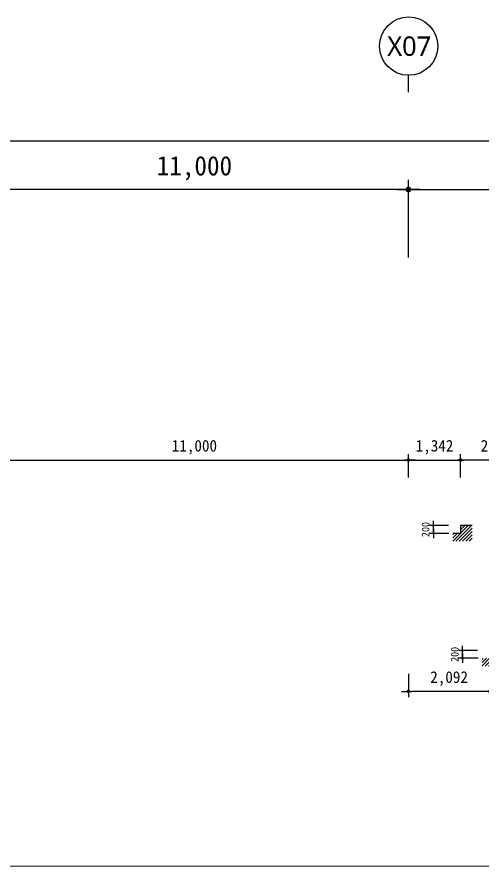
# Model space of a CAD drawing. Header units: inches. Extents: x 3675 to 732988, y -33059 to 70575.
# Drawn here: x 336303 to 348255, y 46988 to 68825 of the extents above; entities that cross this region are included whole.
import ezdxf
from ezdxf.enums import TextEntityAlignment as Align

# ---------------------------------------------------------------- set-up
doc = ezdxf.new("R2010")
doc.units = ezdxf.units.IN
doc.header["$MEASUREMENT"] = 0
doc.linetypes.add('CEN', pattern=[62, 60, -1, 0, -1])
doc.layers.get('0').update_dxf_attribs({"linetype": 'CONTINUOUS'})
for name, color, linetype, lineweight in [('A-AXIS-BUBL', 7, 'CONTINUOUS', 25), ('A-AXIS-LINE', 1, 'CEN', 15), ('A-DIMS', 7, 'CONTINUOUS', 25), ('A-XXXX-HATC', 8, 'CONTINUOUS', 18), ('A-XXXX-SYMB', 7, 'CONTINUOUS', 25), ('A-XXXX-TXT2', 3, 'CONTINUOUS', 25)]:
    doc.layers.add(name, color=color, linetype=linetype, lineweight=lineweight)
doc.styles.add('HY울릉도L', font='H2GTRE.TTF')
doc.styles.add('돋움체', font='')
doc.styles.add('맑은고딕', font='malgun.ttf')
doc.styles.get('돋움체').set_extended_font_data('DotumChe')
doc.dimstyles.new('CDIM', dxfattribs={"dimtxt": 2, "dimasz": 0.6, "dimexe": 1, "dimexo": 1, "dimgap": 1, "dimtad": 1, "dimdec": 0, "dimrnd": 0.5, "dimzin": 0, "dimdsep": 32, "dimlunit": 6, "dimtxsty": 'HY울릉도L', "dimblk1": '_CIDOT', "dimblk2": '_CIDOT', "dimsah": 1, "dimcen": 4.5, "dimclrd": 2, "dimclre": 2, "dimclrt": 7, "dimadec": 0, "dimazin": 0, "dimtfac": 1, "dimtdec": 0, "dimtix": 1, "dimtmove": 2, "dimatfit": 1, "dimldrblk": '_CIDOT', "dimfxl": 1, "dimtolj": 1, "dimtzin": 0, "dimlwd": -1, "dimarcsym": 0})

# ---------------------------------------------------------------- blocks, each defined once
blk = doc.blocks.new('_CIDOT')
at = {"color": 0, "linetype": 'ByBlock'}
blk.add_line((2, 0), (-1, 0), dxfattribs=at)
at = {"color": 0, "linetype": 'ByBlock', "const_width": 0.5}
blk.add_lwpolyline([(-0.25, 0, 1), (0.25, 0, 1)], format="xyb", close=True, dxfattribs=at)
blk = doc.blocks.new('*D321')
at = {"layer": 'A-DIMS', "lineweight": -2, "transparency": 16777216}
for p, q in [((335363, 62638), (335363, 64638)), ((346363, 62638), (346363, 64638))]:
    blk.add_line(p, q, dxfattribs=at)
at = {"layer": 'A-DIMS', "transparency": 16777216}
blk.add_line((346213, 64388), (335513, 64388), dxfattribs=at)
at = {"layer": 'A-DIMS', "transparency": 16777216, "xscale": 150, "yscale": 150, "zscale": 150, "rotation": 180}
blk.add_blockref('_CIDOT', (335363, 64388), dxfattribs=at)
at = {"layer": 'A-DIMS', "transparency": 16777216, "xscale": 150, "yscale": 150, "zscale": 150}
blk.add_blockref('_CIDOT', (346363, 64388), dxfattribs=at)
at = {"layer": 'A-DIMS', "color": 3, "transparency": 16777216, "insert": (340863, 64935), "char_height": 500, "attachment_point": 5, "style": '돋움체'}
blk.add_mtext('\\A1;11,000', dxfattribs=at)
blk = doc.blocks.new('*D322')
at = {"layer": 'A-DIMS', "lineweight": -2, "transparency": 16777216}
for p, q in [((335363, 62638), (335363, 65888)), ((390363, 62638), (390363, 65888))]:
    blk.add_line(p, q, dxfattribs=at)
at = {"layer": 'A-DIMS', "transparency": 16777216}
blk.add_line((335513, 65638), (390213, 65638), dxfattribs=at)
at = {"layer": 'A-DIMS', "transparency": 16777216, "xscale": 150, "yscale": 150, "zscale": 150, "rotation": 180}
blk.add_blockref('_CIDOT', (335363, 65638), dxfattribs=at)
at = {"layer": 'A-DIMS', "transparency": 16777216, "xscale": 150, "yscale": 150, "zscale": 150}
blk.add_blockref('_CIDOT', (390363, 65638), dxfattribs=at)
at = {"layer": 'A-DIMS', "color": 3, "transparency": 16777216, "insert": (362863, 66185), "char_height": 500, "attachment_point": 5, "style": '돋움체'}
blk.add_mtext('\\A1;55,000', dxfattribs=at)
blk = doc.blocks.new('*D318')
at = {"layer": 'A-DIMS', "lineweight": -2, "transparency": 16777216}
for p, q in [((346363, 62638), (346363, 64638)), ((357363, 62638), (357363, 64638))]:
    blk.add_line(p, q, dxfattribs=at)
at = {"layer": 'A-DIMS', "transparency": 16777216}
blk.add_line((346513, 64388), (357213, 64388), dxfattribs=at)
at = {"layer": 'A-DIMS', "transparency": 16777216, "xscale": 150, "yscale": 150, "zscale": 150, "rotation": 180}
blk.add_blockref('_CIDOT', (346363, 64388), dxfattribs=at)
at = {"layer": 'A-DIMS', "transparency": 16777216, "xscale": 150, "yscale": 150, "zscale": 150}
blk.add_blockref('_CIDOT', (357363, 64388), dxfattribs=at)
at = {"layer": 'A-DIMS', "color": 3, "transparency": 16777216, "insert": (351863, 64935), "char_height": 500, "attachment_point": 5, "style": '돋움체'}
blk.add_mtext('\\A1;11,000', dxfattribs=at)
blk = doc.blocks.new('*D353')
at = {"layer": 'A-DIMS', "lineweight": -2, "transparency": 16777216}
for p, q in [((346363, 56980), (346363, 57580)), ((347705, 56980), (347705, 57580))]:
    blk.add_line(p, q, dxfattribs=at)
at = {"layer": 'A-DIMS', "transparency": 16777216}
blk.add_line((346453, 57430), (347615, 57430), dxfattribs=at)
at = {"layer": 'A-DIMS', "transparency": 16777216, "xscale": 90, "yscale": 90, "zscale": 90, "rotation": 180}
blk.add_blockref('_CIDOT', (346363, 57430), dxfattribs=at)
at = {"layer": 'A-DIMS', "transparency": 16777216, "xscale": 90, "yscale": 90, "zscale": 90}
blk.add_blockref('_CIDOT', (347705, 57430), dxfattribs=at)
at = {"layer": 'A-DIMS', "color": 3, "transparency": 16777216, "insert": (347034, 57758), "char_height": 300, "attachment_point": 5, "style": '돋움체'}
blk.add_mtext('\\A1;1,342', dxfattribs=at)
blk = doc.blocks.new('*D348')
at = {"layer": 'A-DIMS', "lineweight": -2, "transparency": 16777216}
for p, q in [((347705, 56980), (347705, 57580)), ((349705, 56980), (349705, 57580))]:
    blk.add_line(p, q, dxfattribs=at)
at = {"layer": 'A-DIMS', "transparency": 16777216}
blk.add_line((349615, 57430), (347795, 57430), dxfattribs=at)
at = {"layer": 'A-DIMS', "transparency": 16777216, "xscale": 90, "yscale": 90, "zscale": 90, "rotation": 180}
blk.add_blockref('_CIDOT', (347705, 57430), dxfattribs=at)
at = {"layer": 'A-DIMS', "transparency": 16777216, "xscale": 90, "yscale": 90, "zscale": 90}
blk.add_blockref('_CIDOT', (349705, 57430), dxfattribs=at)
at = {"layer": 'A-DIMS', "color": 3, "transparency": 16777216, "insert": (348705, 57758), "char_height": 300, "attachment_point": 5, "style": '돋움체'}
blk.add_mtext('\\A1;2,000', dxfattribs=at)
blk = doc.blocks.new('*D360')
at = {"layer": 'A-DIMS', "lineweight": -2, "transparency": 16777216}
for p, q in [((335363, 56980), (335363, 57580)), ((346363, 56980), (346363, 57580))]:
    blk.add_line(p, q, dxfattribs=at)
at = {"layer": 'A-DIMS', "transparency": 16777216}
blk.add_line((335453, 57430), (346273, 57430), dxfattribs=at)
at = {"layer": 'A-DIMS', "transparency": 16777216, "xscale": 90, "yscale": 90, "zscale": 90, "rotation": 180}
blk.add_blockref('_CIDOT', (335363, 57430), dxfattribs=at)
at = {"layer": 'A-DIMS', "transparency": 16777216, "xscale": 90, "yscale": 90, "zscale": 90}
blk.add_blockref('_CIDOT', (346363, 57430), dxfattribs=at)
at = {"layer": 'A-DIMS', "color": 3, "transparency": 16777216, "insert": (340863, 57758), "char_height": 300, "attachment_point": 5, "style": '돋움체'}
blk.add_mtext('\\A1;11,000', dxfattribs=at)
blk = doc.blocks.new('*D622')
at = {"layer": 'A-DIMS', "lineweight": -2, "transparency": 16777216}
for p, q in [((347392, 55743), (346906, 55743)), ((347405, 55543), (346906, 55543))]:
    blk.add_line(p, q, dxfattribs=at)
at = {"layer": 'A-DIMS', "transparency": 16777216}
for p, q in [((347006, 55803), (347006, 55863)), ((347006, 55543), (347006, 55743)), ((347006, 55483), (347006, 55423))]:
    blk.add_line(p, q, dxfattribs=at)
at = {"layer": 'A-DIMS', "transparency": 16777216, "xscale": 60, "yscale": 60, "zscale": 60}
for p, rotation in [((347006, 55743), 270), ((347006, 55543), 90)]:
    blk.add_blockref('_CIDOT', p, dxfattribs=dict(at, rotation=rotation))
at = {"layer": 'A-DIMS', "color": 3, "transparency": 16777216, "insert": (346805, 55643), "char_height": 200, "attachment_point": 5, "rotation": 90, "style": '돋움체'}
blk.add_mtext('\\A1;200', dxfattribs=at)
blk = doc.blocks.new('*D624')
at = {"layer": 'A-DIMS', "transparency": 16777216}
for p, q in [((347756, 52590), (347756, 52650)), ((347756, 52330), (347756, 52530)), ((347756, 52270), (347756, 52210))]:
    blk.add_line(p, q, dxfattribs=at)
at = {"layer": 'A-DIMS', "lineweight": -2, "transparency": 16777216}
for p, q in [((348142, 52530), (347656, 52530)), ((348155, 52330), (347656, 52330))]:
    blk.add_line(p, q, dxfattribs=at)
at = {"layer": 'A-DIMS', "transparency": 16777216, "xscale": 60, "yscale": 60, "zscale": 60}
for p, rotation in [((347756, 52530), 270), ((347756, 52330), 90)]:
    blk.add_blockref('_CIDOT', p, dxfattribs=dict(at, rotation=rotation))
at = {"layer": 'A-DIMS', "color": 3, "transparency": 16777216, "insert": (347555, 52430), "char_height": 200, "attachment_point": 5, "rotation": 90, "style": '돋움체'}
blk.add_mtext('\\A1;200', dxfattribs=at)
blk = doc.blocks.new('*D644')
at = {"layer": 'A-DIMS', "lineweight": -2, "transparency": 16777216}
for p, q in [((346363, 51930), (346363, 51330)), ((348455, 51930), (348455, 51330))]:
    blk.add_line(p, q, dxfattribs=at)
at = {"layer": 'A-DIMS', "transparency": 16777216}
blk.add_line((348365, 51480), (346453, 51480), dxfattribs=at)
at = {"layer": 'A-DIMS', "transparency": 16777216, "xscale": 90, "yscale": 90, "zscale": 90, "rotation": 180}
blk.add_blockref('_CIDOT', (346363, 51480), dxfattribs=at)
at = {"layer": 'A-DIMS', "transparency": 16777216, "xscale": 90, "yscale": 90, "zscale": 90}
blk.add_blockref('_CIDOT', (348455, 51480), dxfattribs=at)
at = {"layer": 'A-DIMS', "color": 3, "transparency": 16777216, "insert": (347409, 51808), "char_height": 300, "attachment_point": 5, "style": '돋움체'}
blk.add_mtext('\\A1;2,092', dxfattribs=at)

msp = doc.modelspace()

# ---------------------------------------------------------------- hatches: boundary and pattern name
at = {"layer": 'A-XXXX-HATC'}
h = msp.add_hatch(dxfattribs=at)
h.set_pattern_fill('BRICK', color=256, scale=60.000001, style=0)
h.set_pattern_definition([(45, (268641.216, -24789.345), (-42.426407, 42.426407), [])])
h.paths.add_polyline_path([(348004.6, 55343.5), (348004.6, 55743.5), (347704.6, 55743.5), (347704.6, 55543.5), (347504.6, 55543.5), (347504.6, 55343.5)])
h = msp.add_hatch(dxfattribs=at)
h.set_pattern_fill('BRICK', color=256, scale=60.000001, style=0)
h.set_pattern_definition([(45, (269391.216, -28003.216), (-42.426407, 42.426407), [])])
h.paths.add_polyline_path([(348754.6, 52129.6), (348754.6, 52529.6), (348454.6, 52529.6), (348454.6, 52329.6), (348254.6, 52329.6), (348254.6, 52129.6)])

# ---------------------------------------------------------------- linework, layer by layer
at = {"layer": 'A-AXIS-BUBL', "ltscale": 0.2}
msp.add_line((346362.5, 66887.5), (346362.5, 67325), dxfattribs=at)
msp.add_circle((346369.9, 68075), 750, dxfattribs=at)
at = {"layer": 'A-AXIS-LINE'}
msp.add_line((390912.5, 46987.5), (333362.5, 46987.5), dxfattribs=at)
at = {"layer": 'A-XXXX-SYMB'}
msp.add_lwpolyline([(348004.6, 55743.5), (347854.6, 55743.5), (347704.6, 55743.5), (347704.6, 55543.5), (347504.6, 55543.5)], dxfattribs=at)

# ---------------------------------------------------------------- texts
at = {"layer": 'A-XXXX-TXT2', "ltscale": 0.2, "style": '맑은고딕'}
msp.add_text('X07', height=500, dxfattribs=at).set_placement((346383.8, 68075.3), align=Align.MIDDLE_CENTER)

# ---------------------------------------------------------------- dimensions: what is measured, and where the dimension line sits
at = {"layer": 'A-DIMS'}
for base, p1, p2, override, picture, middle in [((390362.5, 65637.5), (335362.5, 62387.5), (390362.5, 62387.5), {"dimscale": 250, "dimtxsty": '돋움체', "dimclrd": 256, "dimclre": 256, "dimclrt": 3}, '*D322', (362862.5, 66185.1)), ((357362.5, 64387.5), (346362.5, 62387.5), (357362.5, 62387.5), {"dimscale": 250, "dimtxsty": '돋움체', "dimclrd": 256, "dimclre": 256, "dimclrt": 3}, '*D318', (351862.5, 64935.1)), ((346362.5, 57429.6), (335362.5, 56829.6), (346362.5, 56829.6), {"dimscale": 150, "dimtxsty": '돋움체', "dimclrd": 256, "dimclre": 256, "dimclrt": 3}, '*D360', (340862.5, 57758.2)), ((347704.6, 57429.6), (346362.5, 56829.6), (347704.6, 56829.6), {"dimscale": 150, "dimtxsty": '돋움체', "dimclrd": 256, "dimclre": 256, "dimclrt": 3}, '*D353', (347033.6, 57758.2))]:
    dim = msp.add_linear_dim(base=base, p1=p1, p2=p2, dimstyle='CDIM', override=override, dxfattribs=at)
    dim.commit()
    dim.dimension.update_dxf_attribs({"geometry": picture, "text_midpoint": middle})
for base, p1, p2, angle, override, picture, middle in [((335362.5, 64387.5), (346362.5, 62387.5), (335362.5, 62387.5), 180, {"dimscale": 250, "dimtxsty": '돋움체', "dimclrd": 256, "dimclre": 256, "dimclrt": 3}, '*D321', (340862.5, 64935.1)), ((347704.6, 57429.6), (349704.6, 56829.6), (347704.6, 56829.6), 180, {"dimscale": 150, "dimtxsty": '돋움체', "dimclrd": 256, "dimclre": 256, "dimclrt": 3}, '*D348', (348704.6, 57758.2)), ((347005.6, 55743.5), (347504.6, 55543.5), (347492.4, 55743.5), 90, {"dimscale": 100, "dimtxsty": '돋움체', "dimclrd": 256, "dimclre": 256, "dimclrt": 3}, '*D622', (346805.5, 55643.5)), ((347755.6, 52529.6), (348254.6, 52329.6), (348242.4, 52529.6), 90, {"dimscale": 100, "dimtxsty": '돋움체', "dimclrd": 256, "dimclre": 256, "dimclrt": 3}, '*D624', (347555.5, 52429.6)), ((346362.5, 51479.6), (348454.6, 52079.6), (346362.5, 52079.6), 180, {"dimscale": 150, "dimtxsty": '돋움체', "dimclrd": 256, "dimclre": 256, "dimclrt": 3}, '*D644', (347408.6, 51808.2))]:
    dim = msp.add_linear_dim(base=base, p1=p1, p2=p2, angle=angle, dimstyle='CDIM', override=override, dxfattribs=at)
    dim.commit()
    dim.dimension.update_dxf_attribs({"geometry": picture, "text_midpoint": middle})

doc.saveas('drawing.dxf')
